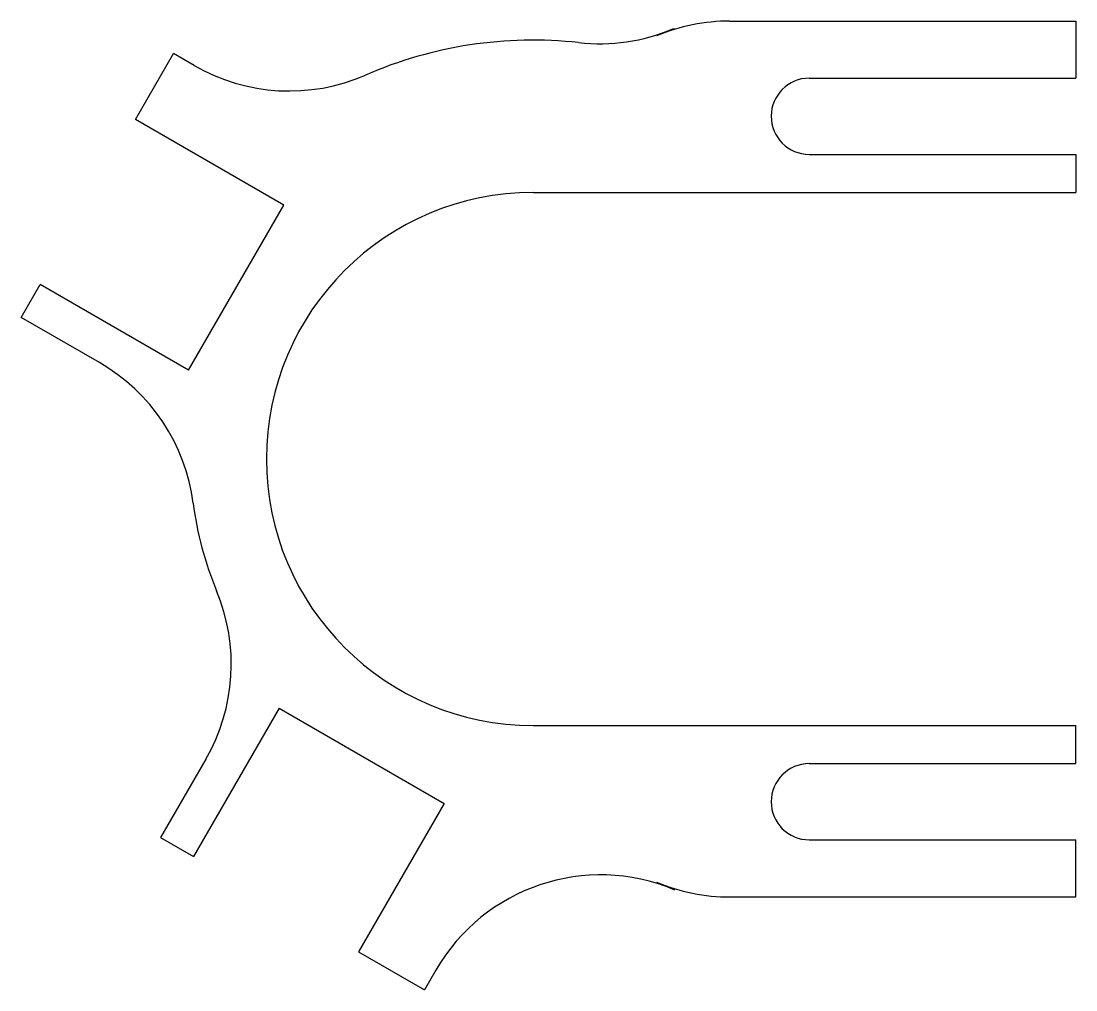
# Model space of a CAD drawing. Header units: millimetres. Extents: x -26.9 to 28.5, y -27.9 to 23.
import ezdxf

# ---------------------------------------------------------------- set-up
doc = ezdxf.new("R2010")
doc.units = ezdxf.units.MM
doc.layers.get('0').update_dxf_attribs({"lineweight": 25, "true_color": 0xffffff})

msp = doc.modelspace()

# ---------------------------------------------------------------- linework, layer by layer
for p, q in [((10.336, 23), (28.5, 23)), ((28.5, 23), (28.5, 20)), ((7.339, 22.586), (7.417, 22.619)), ((-20.883, 17.83), (-18.883, 21.294)), ((-17.799, 20.669), (-18.883, 21.294)), ((14.5, 20), (28.5, 20)), ((-13.088, 13.33), (-20.883, 17.83)), ((14.5, 16), (28.5, 16)), ((28.5, 16), (28.5, 14)), ((0, 14), (28.5, 14)), ((-18.088, 4.67), (-13.088, 13.33)), ((-26.883, 7.438), (-25.883, 9.17)), ((-18.088, 4.67), (-25.883, 9.17)), ((-22.768, 5.062), (-26.883, 7.438)), ((-13.33, -13.088), (-17.83, -20.883)), ((-13.33, -13.088), (-4.67, -18.088)), ((0, -14), (28.5, -14)), ((28.5, -16), (28.5, -14)), ((-17.186, -15.768), (-19.562, -19.883)), ((14.5, -16), (28.5, -16)), ((-4.67, -18.088), (-9.17, -25.883)), ((-19.562, -19.883), (-17.83, -20.883)), ((14.5, -20), (28.5, -20)), ((28.5, -23), (28.5, -20)), ((6.475, -22.224), (7.417, -22.619)), ((10.336, -23), (28.5, -23)), ((-9.17, -25.883), (-5.706, -27.883)), ((-5.105, -26.843), (-5.706, -27.883))]:
    msp.add_line(p, q)
for centre, radius, start, end in [((10.336, 13), 10, 90, 112.7164), ((3.477, 31.81), 10, 263.7614, 292.7164), ((0, 0), 22, 83.7614, 113.5764), ((-12.799, 29.329), 10, 240, 293.5764), ((14.5, 18), 2, 90, 270), ((0, 0), 14, 90, 180), ((-27.768, -3.598), 10, 7.3832, 60), ((0, 0), 14, 180, 270), ((0, 0), 18, 187.3832, 202.6168), ((-25.847, -10.768), 10, 330, 22.6168), ((14.5, -18), 2, 90, 270), ((3.555, -31.843), 10, 67.2836, 150), ((10.336, -13), 10, 247.2836, 270)]:
    msp.add_arc(centre, radius, start, end)

doc.saveas('drawing.dxf')
